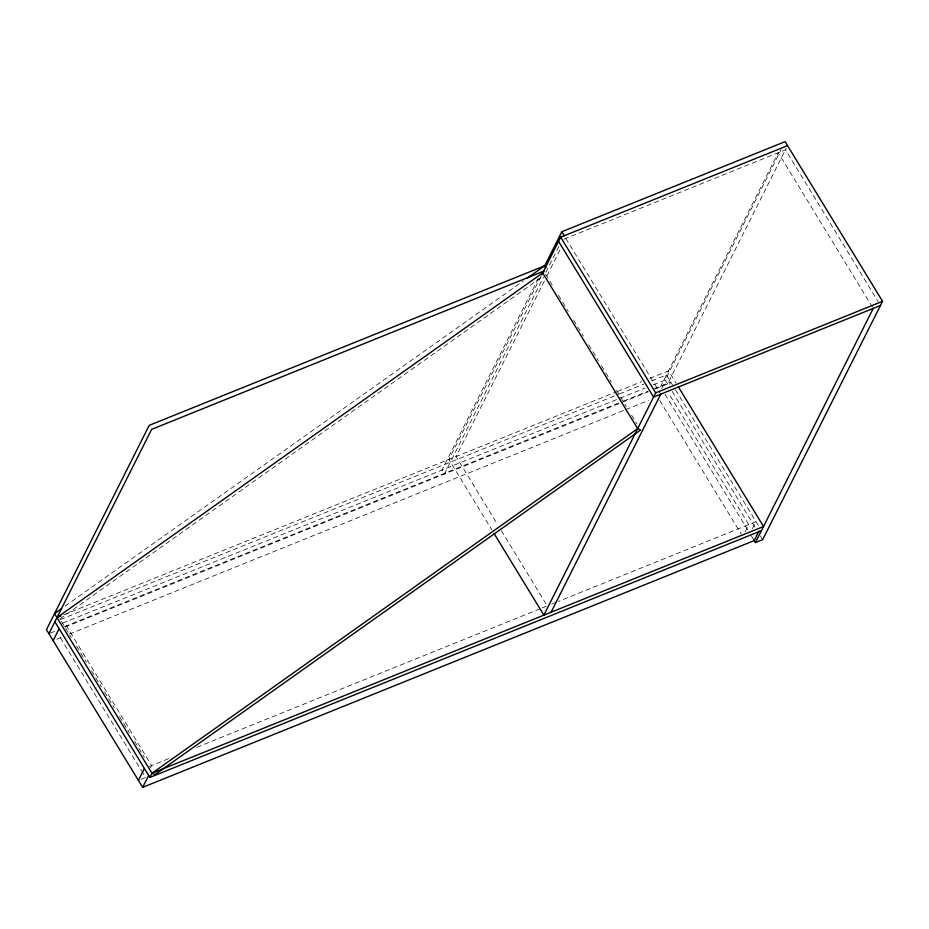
<?xml version="1.0" encoding="UTF-8"?>
<svg xmlns="http://www.w3.org/2000/svg" width="929" height="929" viewBox="0 0 929 929"><rect width="100%" height="100%" fill="white"/><g stroke="black" fill="none" stroke-linecap="round" stroke-linejoin="round"><path stroke-width="0.7" stroke-dasharray="4.64 3.48" d="M150.417 767.923L151.613 765.542L66.365 625.821M538.379 278.375L441.96 470.086L444.399 474.08L543.43 277.179M541.038 276.203L448.881 459.437L491.859 529.878M545.857 272.348L560.361 243.503M544.371 281.022L456.093 456.534L497.561 524.49M546.96 275.867L560.593 248.763M660.461 386.894L778.235 152.716L872.482 307.174M653.133 384.873L665.245 379.984L781.208 149.418M661.692 388.45L663.492 384.873M655.084 389.065L667.672 383.979L786.248 148.222M669.519 384.351L670.715 381.958L654.585 388.473M745.151 531.748L748.751 524.595L668.775 393.536M752.374 528.833L755.974 521.68L558.387 601.411M65.169 606.045L523.457 280.86M59.944 618.946L542.106 276.819M563.938 239.194L785.458 149.801L878.195 301.786M63.695 614.859L616.124 391.957M617.471 391.411L641.672 381.656M649.731 378.393L668.555 370.81L676.091 383.166M60.257 619.573L618.064 394.5M619.411 393.954L643.6 384.2M651.67 380.948L666.453 374.979L672.48 384.861M62.591 623.162L645.063 388.125M64.519 626.564L618.296 403.116M623.673 400.945L647.861 391.179M50.236 633.125L55.612 630.954M65.018 627.156L648.361 391.771M56.762 639.198L61.209 637.399M69.28 634.135L624.393 410.153M625.74 409.608L648.593 400.387M149.209 766.506L168.59 758.691M196.82 747.299L540.91 608.46M542.257 607.914L546.287 606.289M551.663 604.117L557.04 601.957M141.092 779.292L145.621 777.457L142.601 772.51M675.499 389.808L758.807 526.337M665.245 379.984L667.672 383.979M672.201 391.399L755.138 527.312M760.41 535.963L762.674 539.668M664.978 394.302L748.46 531.133M751.398 535.928L753.942 540.109M565.784 238.439L660.031 392.897M659.764 400.504L741.249 534.047M545.648 274.299L553.196 286.666M558.468 295.306L568.269 311.378M573.553 320.017L583.354 336.089M588.626 344.74L598.427 360.8M601.446 365.736L611.247 381.807M616.519 390.459L626.32 406.519M631.604 415.17L636.876 423.821M501.335 530.668L546.566 604.802M61.453 621.408L71.254 637.48M76.538 646.131L86.339 662.191M91.611 670.843L101.412 686.903M104.431 691.85L114.232 707.91M119.504 716.561L129.305 732.621M134.589 741.272L144.39 757.332M60.373 637.735L141.847 771.279"/><path stroke-width="1.39" d="M48.889 633.659L151.648 429.349L544.464 270.85M53.15 640.65L59.142 628.736M138.398 780.372L144.401 768.457M545.938 267.761L544.719 265.775L149.209 425.354L46.45 629.676L142.66 787.362L148.663 775.436M54.881 621.745L149.871 777.434L151.973 773.265L637.677 428.629L640.65 429.999L154.946 774.635L151.973 773.265L54.544 613.581L61.628 608.553M544.243 266.716L561.836 231.739L785.121 141.638L882.55 301.321L762.674 539.668L755.451 542.582L753.942 540.109M541.688 274.903L560.663 237.185L787.548 145.632M882.55 301.321L655.665 392.874L543.871 615.137L494.112 533.583M551.094 612.223L660.786 394.128M759.028 531.051L754.232 540.585L142.66 787.362M755.451 542.582L873.237 308.405M526.998 278.34L544.719 265.775M543.616 272.278L56.983 617.576L61.012 615.95M880.448 305.502L653.563 397.043L558.561 241.354M151.973 773.265L763.545 526.499L678.356 386.87M149.871 777.434L761.443 530.668M561.836 231.739L564.275 235.734M560.663 237.185L655.665 392.874M542.687 272.94L637.677 428.629"/></g></svg>
